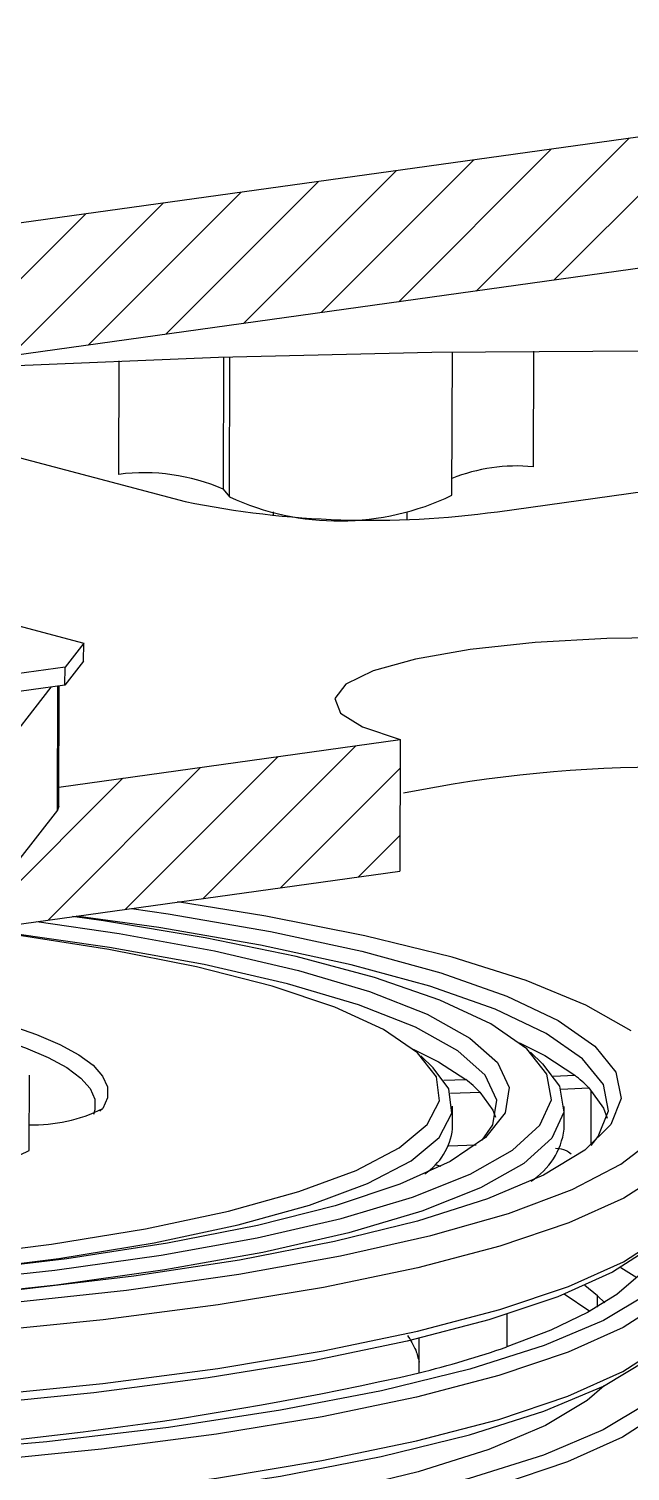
# Model space of a CAD drawing. Header units: millimetres. Extents: x 0 to 1189, y 0 to 841.
# Drawn here: x 503.3 to 543.7, y 601.8 to 698.7 of the extents above; entities that cross this region are included whole.
import ezdxf

# ---------------------------------------------------------------- set-up
doc = ezdxf.new("R2010")
doc.units = ezdxf.units.MM

# ---------------------------------------------------------------- blocks, each defined once
blk = doc.blocks.new('SW_HATCH_0')
at = {"color": 0, "linetype": 'Continuous', "lineweight": 18}
for p, q in [((-40.789, 376.793), (-30.536, 387.046)), ((-46.004, 376.068), (-35.752, 386.32)), ((-56.436, 374.616), (-46.183, 384.869)), ((-51.22, 375.342), (-40.968, 385.594)), ((-61.652, 373.891), (-51.399, 384.143)), ((-72.083, 372.44), (-61.831, 382.692)), ((-66.867, 373.165), (-56.615, 383.418)), ((-77.299, 371.714), (-67.046, 381.966)), ((-82.397, 371.106), (-72.262, 381.241)), ((-64.353, 335.268), (-54.101, 345.521)), ((-74.785, 333.817), (-64.532, 344.069)), ((-69.569, 334.543), (-59.316, 344.795)), ((-59.137, 335.994), (-51.125, 344.006)), ((-80, 333.091), (-69.748, 343.344)), ((-53.922, 336.719), (-51.142, 339.499))]:
    blk.add_line(p, q, dxfattribs=at)

msp = doc.modelspace()

# ---------------------------------------------------------------- linework, layer by layer
at = {"color": 7, "linetype": 'Continuous', "lineweight": 25}
for p, q in [((710.528, 714.512), (382.5, 668.878)), ((717.73, 706.688), (382.467, 660.047)), ((509.366, 668.729), (509.395, 676.357)), ((516.416, 676.607), (516.383, 667.74)), ((516.801, 667.211), (516.836, 676.62)), ((531.753, 667.32), (531.789, 676.948)), ((537.244, 677.002), (537.214, 669.24)), ((485.542, 674.387), (513.833, 666.903)), ((534.812, 666.222), (591.064, 674.047)), ((516.383, 667.74), (516.801, 667.211)), ((519.748, 666.207), (519.747, 665.963)), ((528.747, 665.729), (528.748, 666.173)), ((493.06, 661.083), (507.01, 657.393)), ((507.01, 657.393), (505.754, 655.778)), ((507.006, 656.182), (507.01, 657.393)), ((507.006, 656.182), (505.75, 654.567)), ((505.754, 655.778), (462.339, 649.739)), ((505.75, 654.567), (505.754, 655.778)), ((505.75, 654.567), (462.334, 648.527)), ((496.947, 644.306), (504.83, 654.439)), ((505.241, 646.179), (505.272, 654.501)), ((505.34, 646.435), (505.37, 654.514)), ((505.345, 647.721), (528.281, 650.912)), ((528.281, 650.912), (528.248, 642.081)), ((505.34, 646.435), (505.241, 646.179)), ((505.241, 646.179), (496.914, 635.475)), ((498.983, 638.01), (528.248, 642.081)), ((537.851, 629.123), (537.033, 629.916)), ((530.497, 628.865), (529.678, 629.659)), ((503.347, 623.317), (503.366, 628.382)), ((531.218, 628.026), (532.682, 628.082)), ((538.569, 628.307), (540.015, 628.362)), ((531.663, 627.154), (533.637, 627.23)), ((539.066, 627.437), (540.969, 627.51)), ((541.108, 623.659), (541.122, 627.348)), ((508.287, 626.127), (508.097, 625.945)), ((531.8, 624.766), (531.805, 626.299)), ((539.3, 624.738), (539.305, 626.271)), ((531.532, 623.617), (533.388, 623.688)), ((530.626, 622.361), (531.013, 622.253)), ((543.119, 615.451), (544.193, 614.787)), ((541.54, 613.555), (540.685, 614.241)), ((541.029, 612.506), (539.305, 613.663)), ((541.537, 612.794), (541.54, 613.555)), ((541.54, 613.555), (542.023, 613.089)), ((535.452, 612.306), (535.444, 610.114)), ((529.546, 608.366), (529.555, 610.691))]:
    msp.add_line(p, q, dxfattribs=at)
at = {"color": 7, "linetype": 'Continuous', "lineweight": 25, "flags": 128}
for points in [[(494.365, 675.614), (501.975, 676.026), (516.076, 676.596), (530.4, 676.928), (544.843, 677.021), (559.297, 676.874), (573.655, 676.487), (587.81, 675.864), (592.284, 675.615)], [(564.46, 655.945), (561.03, 656.67), (556.864, 657.231), (552.172, 657.603), (547.189, 657.765), (542.165, 657.709), (537.352, 657.439), (532.991, 656.968), (529.301, 656.319), (526.467, 655.525), (524.632, 654.626), (523.886, 653.668), (524.267, 652.697), (525.757, 651.763), (528.281, 650.912)], [(510.23, 639.575), (512.686, 639.212), (519.569, 638.025), (525.709, 636.695), (531.022, 635.24), (535.438, 633.679), (538.896, 632.033), (541.352, 630.324), (542.77, 628.575), (543.133, 626.811), (542.436, 625.054), (540.687, 623.328), (537.911, 621.657), (534.144, 620.062), (529.438, 618.566), (523.855, 617.189), (517.472, 615.948), (510.373, 614.861), (502.654, 613.943)], [(543.8, 631.347), (540.766, 633.079), (536.736, 634.736), (531.763, 636.297), (525.91, 637.741), (519.255, 639.051), (513.317, 640.004)], [(497.355, 614.443), (505.081, 615.272), (512.218, 616.277), (518.663, 617.442), (524.323, 618.75), (529.116, 620.182), (532.973, 621.719), (535.839, 623.337), (537.671, 625.014), (538.444, 626.724), (538.146, 628.444), (536.782, 630.149), (534.371, 631.813), (530.948, 633.414), (526.563, 634.927), (521.279, 636.331), (515.172, 637.605), (508.33, 638.732), (506.267, 639.023)], [(503.859, 638.688), (509.386, 637.881), (515.798, 636.716), (521.44, 635.412), (526.227, 633.987), (530.089, 632.464), (532.966, 630.864), (534.817, 629.212), (535.614, 627.533), (535.344, 625.851), (534.012, 624.192), (531.637, 622.581), (528.255, 621.041), (523.918, 619.596), (518.688, 618.268), (512.646, 617.075), (505.88, 616.037), (498.493, 615.168)], [(541.108, 623.647), (541.593, 624.243), (542.291, 625.986), (541.935, 627.736), (540.53, 629.47), (538.093, 631.165), (534.659, 632.797), (530.273, 634.345), (524.996, 635.788), (518.898, 637.105), (512.062, 638.28), (506.512, 639.057)], [(529.453, 629.868), (527.167, 631.43), (523.889, 632.929), (519.672, 634.34), (514.581, 635.64), (508.698, 636.811), (502.115, 637.833), (499.844, 638.13)], [(533.799, 624.011), (534.501, 625.036), (534.774, 626.702), (533.988, 628.366), (532.154, 630.003), (529.299, 631.588), (525.468, 633.097), (520.717, 634.508), (515.117, 635.799), (508.754, 636.951), (501.722, 637.947), (500.014, 638.153)], [(501.99, 631.747), (503.844, 631.104), (505.41, 630.434), (506.678, 629.742), (507.637, 629.033), (508.281, 628.311), (508.605, 627.583), (508.607, 626.853), (508.287, 626.127)], [(501.275, 630.842), (503.094, 630.212), (504.631, 629.554), (505.874, 628.875), (506.815, 628.179), (507.447, 627.472), (507.765, 626.757), (507.767, 626.041), (507.667, 625.726)], [(426.503, 616.915), (433.682, 616.058), (441.345, 615.38), (449.369, 614.891), (457.629, 614.599), (465.995, 614.508), (474.334, 614.62), (482.515, 614.933), (490.409, 615.443), (497.891, 616.14), (504.843, 617.015), (511.156, 618.053), (516.731, 619.238), (521.479, 620.552), (525.325, 621.973), (528.209, 623.479), (530.085, 625.047), (530.924, 626.651), (530.712, 628.267), (529.453, 629.868)], [(529.163, 630.116), (530.86, 629.263), (532.682, 628.082)], [(536.309, 630.544), (537.999, 629.682), (540.015, 628.362)], [(546.674, 628.781), (547.869, 627.246), (548.298, 625.431), (547.674, 623.621), (546.002, 621.84), (543.306, 620.11), (539.617, 618.452), (534.984, 616.888), (529.463, 615.437), (523.124, 614.118), (516.047, 612.946), (508.321, 611.937), (500.042, 611.104), (491.314, 610.456), (482.248, 610.002), (472.956, 609.747), (463.556, 609.696), (454.165, 609.847), (444.901, 610.201), (435.881, 610.751), (427.217, 611.492)], [(494.396, 614.783), (498.31, 615.177), (505.35, 616.063), (511.742, 617.114), (517.387, 618.314), (522.194, 619.644), (526.089, 621.083), (529.009, 622.608), (530.909, 624.195), (531.758, 625.82), (531.543, 627.456), (530.497, 628.865)], [(537.851, 629.122), (538.981, 627.626), (539.276, 625.879), (538.479, 624.141), (536.6, 622.439), (533.667, 620.796), (529.724, 619.238), (524.827, 617.785), (519.048, 616.461), (512.471, 615.284), (505.192, 614.271), (497.65, 613.467)], [(533.637, 627.23), (534.504, 626.011), (534.684, 625.544)], [(540.969, 627.51), (541.955, 626.151), (542.201, 625.493)], [(420.718, 614.015), (428.984, 613.114), (437.711, 612.4), (446.784, 611.88), (456.085, 611.563), (465.493, 611.451), (474.886, 611.547), (484.141, 611.849), (493.138, 612.353), (501.759, 613.053), (509.892, 613.94), (517.432, 615.002), (524.279, 616.225), (530.345, 617.593), (535.55, 619.088), (539.827, 620.692), (543.12, 622.383), (545.386, 624.138)], [(427.201, 607.223), (435.865, 606.483), (444.885, 605.933), (454.149, 605.579), (463.54, 605.428), (472.94, 605.479), (482.232, 605.734), (491.298, 606.188), (500.026, 606.836), (508.305, 607.669), (516.031, 608.678), (523.108, 609.85), (529.447, 611.169), (534.968, 612.62), (539.601, 614.184), (543.29, 615.841), (545.986, 617.571), (547.658, 619.353), (548.282, 621.162), (548.287, 621.319)], [(547.496, 619.114), (547.837, 618.561), (548.266, 616.744), (547.638, 614.932), (545.961, 613.149), (543.258, 611.418), (539.561, 609.759), (534.917, 608.194), (529.385, 606.743), (523.034, 605.424), (515.944, 604.252), (508.204, 603.244), (499.912, 602.412), (491.172, 601.765), (482.093, 601.314), (472.79, 601.062), (463.38, 601.013), (453.981, 601.168), (444.712, 601.525), (435.688, 602.079), (427.024, 602.824)], [(547.293, 618.848), (547.508, 617.35), (546.763, 615.49), (544.901, 613.664), (541.95, 611.895), (537.948, 610.208), (532.95, 608.626), (527.023, 607.171), (520.247, 605.861), (512.715, 604.714), (504.527, 603.747), (495.795, 602.972), (486.637, 602.399), (477.176, 602.037), (467.541, 601.89), (457.862, 601.96), (448.269, 602.247), (438.893, 602.746), (429.86, 603.45), (421.292, 604.351), (413.306, 605.436), (406.009, 606.69), (399.5, 608.096), (395.535, 609.14)], [(545.896, 617.433), (545.233, 616.855), (542.542, 615.136), (538.865, 613.491), (534.247, 611.939), (528.746, 610.5), (522.432, 609.192), (515.385, 608.031), (507.693, 607.033), (499.454, 606.21), (490.771, 605.572), (481.754, 605.128), (472.517, 604.882), (463.176, 604.838), (453.848, 604.997), (444.653, 605.357), (435.705, 605.912), (427.118, 606.657), (418.999, 607.581), (411.452, 608.673), (404.571, 609.92), (398.443, 611.305), (395.369, 612.134)], [(545.52, 617.092), (545.187, 616.135), (544.275, 614.874), (542.834, 613.633), (540.873, 612.421), (538.404, 611.245), (535.444, 610.114)], [(427.013, 599.88), (435.677, 599.136), (444.701, 598.581), (453.97, 598.224), (463.369, 598.069), (472.779, 598.118), (482.082, 598.37), (491.161, 598.822), (499.901, 599.468), (508.193, 600.301), (515.933, 601.309), (523.023, 602.48), (529.374, 603.8), (534.906, 605.251), (539.55, 606.816), (543.247, 608.474), (545.95, 610.206), (547.627, 611.989), (548.255, 613.8), (548.259, 613.96)], [(547.265, 611.489), (547.481, 609.991), (546.735, 608.131), (544.874, 606.305), (541.922, 604.536), (537.92, 602.849), (532.922, 601.268), (526.995, 599.812), (520.22, 598.502), (512.687, 597.355), (504.499, 596.388), (495.767, 595.613), (486.609, 595.04), (477.149, 594.678), (467.513, 594.531), (457.834, 594.601), (448.242, 594.888), (438.865, 595.387), (429.832, 596.091), (421.265, 596.992)], [(547.468, 611.755), (547.81, 611.202), (548.238, 609.385), (547.61, 607.573), (545.934, 605.79), (543.23, 604.059), (539.533, 602.4), (534.89, 600.835), (529.357, 599.384), (523.006, 598.065), (515.917, 596.893), (508.177, 595.885), (499.884, 595.053), (491.144, 594.406), (482.065, 593.955), (472.762, 593.703), (463.352, 593.654), (453.953, 593.809), (444.684, 594.166), (435.661, 594.72), (426.997, 595.465)], [(393.111, 605.454), (393.85, 605.221), (399.483, 603.681), (405.993, 602.275), (413.29, 601.021), (421.276, 599.936), (429.843, 599.035), (438.876, 598.33), (448.253, 597.831), (457.845, 597.545), (467.525, 597.475), (477.16, 597.622), (486.62, 597.984), (495.779, 598.556), (504.51, 599.332), (512.698, 600.299), (520.231, 601.445), (527.006, 602.755), (532.933, 604.211), (537.931, 605.793), (541.933, 607.48), (544.885, 609.248), (545.869, 610.074)], [(541.993, 607.509), (540.85, 606.519), (538.045, 604.838), (534.243, 603.236), (529.494, 601.733), (523.863, 600.35), (517.426, 599.105), (510.269, 598.016), (502.49, 597.097), (494.194, 596.361), (485.493, 595.817), (476.505, 595.472), (467.35, 595.333), (458.154, 595.4), (449.04, 595.672), (440.132, 596.146), (431.55, 596.815), (423.41, 597.671), (415.822, 598.702), (408.889, 599.893), (402.705, 601.229), (397.353, 602.692), (393.106, 604.181)]]:
    msp.add_lwpolyline(points, dxfattribs=at)
at = {"color": 7, "linetype": 'Continuous', "lineweight": 25}
for centre, radius, start, end in [((511.05, 655.289), 13.546, 66.81319, 97.13959), ((536.113, 657.602), 11.69, 84.59503, 111.88069), ((526.33, 728.357), 62.712, 258.50484, 277.77309), ((524.161, 683.225), 17.624, 245.31535, 295.5164), ((545.996, 560.517), 88.537, 77.98447, 101.4018), ((527.581, 621.405), 8.402, 43.8856, 52.62044), ((534.317, 621.017), 9.296, 44.30618, 52.19987), ((503.675, 635.331), 10.295, 268.14882, 296.61357), ((527.575, 625.283), 4.257, 303.59295, 353.022), ((534.517, 625.343), 4.82, 302.00791, 352.7881), ((496.438, 636.305), 14.711, 256.09502, 298.01248), ((511.062, 681.554), 75.486, 284.17441, 288.84489), ((478.516, 833.301), 230.651, 272.06099, 282.78217)]:
    msp.add_arc(centre, radius, start, end, dxfattribs=at)
for points, knots in [([(712.796, 714.382), (711.274, 714.776), (706.812, 715.93), (698.867, 717.742), (688.769, 719.765), (678.054, 721.636), (666.775, 723.355), (654.974, 724.916), (642.7, 726.315), (630.004, 727.549), (616.94, 728.612), (603.566, 729.5), (589.938, 730.211), (576.118, 730.742), (562.168, 731.09), (548.148, 731.254), (534.121, 731.234), (520.151, 731.03), (506.3, 730.641), (492.629, 730.071), (479.198, 729.321), (466.069, 728.395), (453.297, 727.295), (440.938, 726.026), (429.047, 724.592), (417.671, 722.999), (406.86, 721.25), (396.653, 719.35), (387.091, 717.302), (378.205, 715.108), (370.019, 712.764), (362.552, 710.262), (355.808, 707.578), (349.787, 704.669), (344.487, 701.453), (340.28, 698.063), (337.141, 694.529), (335.056, 691.015), (333.734, 687.435), (333.615, 684.983), (333.559, 683.835)], [0, 0, 0, 0, 0.014304, 0.04193, 0.069424, 0.096803, 0.124098, 0.151328, 0.178511, 0.205657, 0.232775, 0.259871, 0.286951, 0.314019, 0.34108, 0.368135, 0.395189, 0.422244, 0.449302, 0.476366, 0.50344, 0.530527, 0.557632, 0.58476, 0.611918, 0.639115, 0.666362, 0.693675, 0.721074, 0.748589, 0.776264, 0.804159, 0.832369, 0.861024, 0.89028, 0.920121, 0.943455, 0.964108, 0.98319, 1, 1, 1, 1]), ([(538.722, 623.457), (538.97, 623.44), (539.363, 623.413), (539.658, 623.171), (539.766, 623.082)], [0, 0, 0, 0, 0.632897, 1, 1, 1, 1]), ([(528.767, 610.894), (528.975, 610.57), (529.33, 610.016), (529.485, 609.368), (529.549, 609.1)], [0, 0, 0, 0, 0.5863129, 1, 1, 1, 1])]:
    msp.add_open_spline(points, degree=3, knots=knots, dxfattribs=at)

# ---------------------------------------------------------------- block references
at = {"color": 7, "linetype": 'Continuous', "lineweight": 18}
msp.add_blockref('SW_HATCH_0', (579.399, 304.976), dxfattribs=at)

doc.saveas('drawing.dxf')
